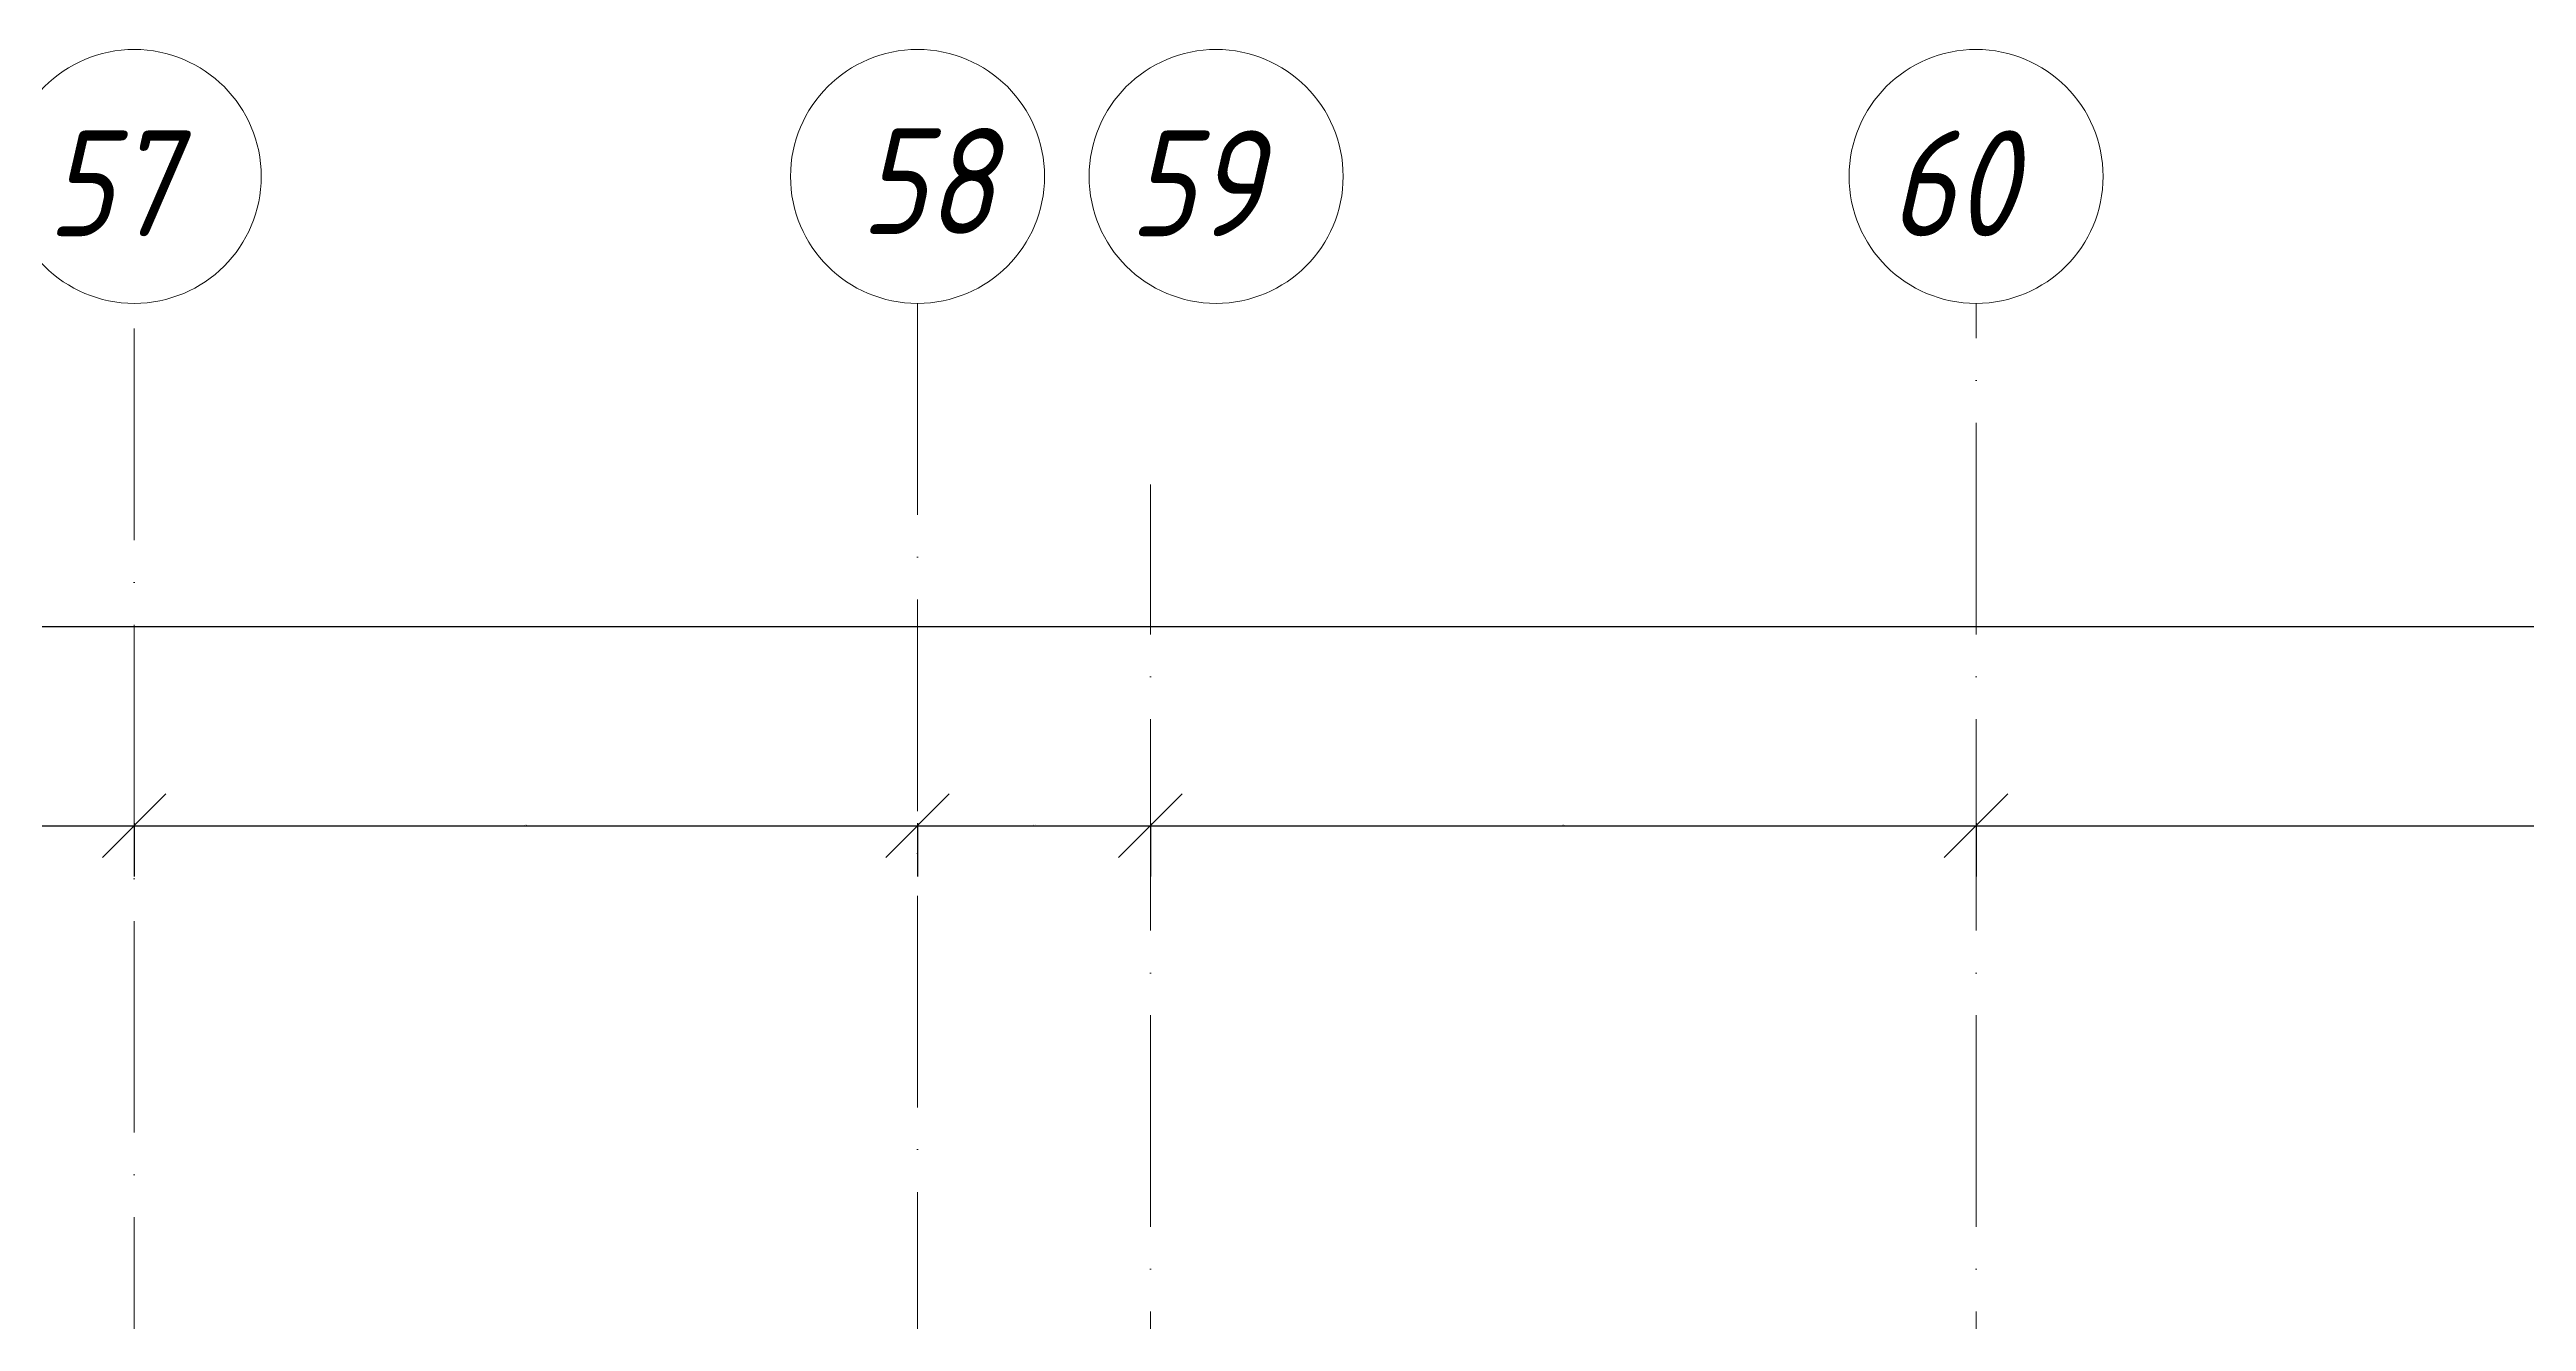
# Model space of a CAD drawing. Header units: millimetres. Extents: x -213536 to 1564669, y -45299 to 942238.
# Drawn here: x 512616 to 518466, y 532771 to 535778 of the extents above; entities that cross this region are included whole.
import ezdxf

# ---------------------------------------------------------------- set-up
doc = ezdxf.new("R2010")
doc.units = ezdxf.units.MM
doc.linetypes.add('50_200_ШТРИХ_1Т_ш5_п1_п1_', pattern=[700, 500, -100, 0, -100])
for name, color, linetype, lineweight in [('Оси', 7, 'Continuous', 9), ('Оси-1', 7, 'Continuous', 20), ('Оси-2', 7, '50_200_ШТРИХ_1Т_ш5_п1_п1_', 9), ('Размеры', 7, 'Continuous', 15)]:
    doc.layers.add(name, color=color, linetype=linetype, lineweight=lineweight)
doc.styles.add('ISOCPEUR_I_1', font='isocpeui.ttf', dxfattribs={"width": 0.85, "height": 2.5})
doc.styles.add('ISOCPEUR_I_5', font='isocpeui.ttf', dxfattribs={"width": 0.85, "height": 2.1})
doc.dimstyles.new('ISO-2_5_0_9К', dxfattribs={"dimscale": 304.8, "dimtxt": 248.995294, "dimasz": 0.492126, "dimexe": 0.393701, "dimexo": 0.328084, "dimgap": 0, "dimtad": 1, "dimdec": 0, "dimzin": 0, "dimdsep": 46, "dimtxsty": 'ISOCPEUR_I_1', "dimblk1": 'OBLIQUE', "dimblk2": 'OBLIQUE', "dimsah": 1, "dimcen": 0.09, "dimdle": 0.393701, "dimazin": 0, "dimtfac": 1, "dimtdec": 4, "dimtix": 1, "dimtmove": 0, "dimatfit": 3, "dimfxl": 1, "dimtvp": 1, "dimtolj": 1, "dimtzin": 0, "dimarcsym": 2})

# ---------------------------------------------------------------- blocks, each defined once
blk = doc.blocks.new('Ось сетки - Круг_Ø6_00__ISO-2_5_0_9K_-16731441-АИ2_03_План отделки стен 3-го этажа _Часть 1_')
at = {"layer": 'Оси-1'}
blk.add_circle((0, 0), 3, dxfattribs=at)
blk = doc.blocks.new('_Oblique')
at = {"color": 0, "linetype": 'ByBlock', "lineweight": -2}
blk.add_line((-0.5, -0.5), (0.5, 0.5), dxfattribs=at)
blk = doc.blocks.new('*D3919')
at = {"layer": 'Defpoints', "color": 0, "lineweight": 30, "transparency": 16777216}
for p in [(509266, 534049.2), (512816, 534049.2), (512816, 533943.1)]:
    blk.add_point(p, dxfattribs=at)
at = {"layer": 'Размеры', "color": 0, "lineweight": -2, "transparency": 16777216}
for p, q in [((509146, 533943.1), (512936, 533943.1)), ((509266, 533949.2), (509266, 533823.1)), ((512816, 533949.2), (512816, 533823.1))]:
    blk.add_line(p, q, dxfattribs=at)
at = {"layer": 'Размеры', "color": 0, "lineweight": -2, "transparency": 16777216, "xscale": 150, "yscale": 150, "zscale": 150, "rotation": 180}
blk.add_blockref('_Oblique', (509266, 533943.1), dxfattribs=at)
at = {"layer": 'Размеры', "color": 0, "lineweight": -2, "transparency": 16777216, "xscale": 150, "yscale": 150, "zscale": 150}
blk.add_blockref('_Oblique', (512816, 533943.1), dxfattribs=at)
at = {"layer": 'Размеры', "color": 0, "transparency": 16777216, "insert": (511041, 533944.4), "char_height": 2.5, "width": 758.478, "attachment_point": 5, "style": 'ISOCPEUR_I_1'}
blk.add_mtext('\\A1;3550', dxfattribs=at)
blk = doc.blocks.new('*D3920')
at = {"layer": 'Defpoints', "color": 0, "lineweight": 30, "transparency": 16777216}
for p in [(512816, 534049.2), (514666, 534049.2), (514666, 533943.1)]:
    blk.add_point(p, dxfattribs=at)
at = {"layer": 'Размеры', "color": 0, "lineweight": -2, "transparency": 16777216}
for p, q in [((512696, 533943.1), (514786, 533943.1)), ((512816, 533949.2), (512816, 533823.1)), ((514666, 533949.2), (514666, 533823.1))]:
    blk.add_line(p, q, dxfattribs=at)
at = {"layer": 'Размеры', "color": 0, "lineweight": -2, "transparency": 16777216, "xscale": 150, "yscale": 150, "zscale": 150, "rotation": 180}
blk.add_blockref('_Oblique', (512816, 533943.1), dxfattribs=at)
at = {"layer": 'Размеры', "color": 0, "lineweight": -2, "transparency": 16777216, "xscale": 150, "yscale": 150, "zscale": 150}
blk.add_blockref('_Oblique', (514666, 533943.1), dxfattribs=at)
at = {"layer": 'Размеры', "color": 0, "transparency": 16777216, "insert": (513741, 533944.4), "char_height": 2.5, "width": 701.018, "attachment_point": 5, "style": 'ISOCPEUR_I_1'}
blk.add_mtext('\\A1;1850', dxfattribs=at)
blk = doc.blocks.new('*D3921')
at = {"layer": 'Defpoints', "color": 0, "lineweight": 30, "transparency": 16777216}
for p in [(514666, 534049.2), (515216, 534049.2), (515216, 533943.1)]:
    blk.add_point(p, dxfattribs=at)
at = {"layer": 'Размеры', "color": 0, "lineweight": -2, "transparency": 16777216}
for p, q in [((514546, 533943.1), (515336, 533943.1)), ((514666, 533949.2), (514666, 533823.1)), ((515216, 533949.2), (515216, 533823.1))]:
    blk.add_line(p, q, dxfattribs=at)
at = {"layer": 'Размеры', "color": 0, "lineweight": -2, "transparency": 16777216, "xscale": 150, "yscale": 150, "zscale": 150, "rotation": 180}
blk.add_blockref('_Oblique', (514666, 533943.1), dxfattribs=at)
at = {"layer": 'Размеры', "color": 0, "lineweight": -2, "transparency": 16777216, "xscale": 150, "yscale": 150, "zscale": 150}
blk.add_blockref('_Oblique', (515216, 533943.1), dxfattribs=at)
at = {"layer": 'Размеры', "color": 0, "transparency": 16777216, "insert": (514941, 533944.4), "char_height": 2.5, "width": 568.858, "attachment_point": 5, "style": 'ISOCPEUR_I_1'}
blk.add_mtext('\\A1;550', dxfattribs=at)
blk = doc.blocks.new('*D3922')
at = {"layer": 'Defpoints', "color": 0, "lineweight": 30, "transparency": 16777216}
for p in [(515216, 534049.2), (517166, 534049.2), (517166, 533943.1)]:
    blk.add_point(p, dxfattribs=at)
at = {"layer": 'Размеры', "color": 0, "lineweight": -2, "transparency": 16777216}
for p, q in [((515096, 533943.1), (517286, 533943.1)), ((515216, 533949.2), (515216, 533823.1)), ((517166, 533949.2), (517166, 533823.1))]:
    blk.add_line(p, q, dxfattribs=at)
at = {"layer": 'Размеры', "color": 0, "lineweight": -2, "transparency": 16777216, "xscale": 150, "yscale": 150, "zscale": 150, "rotation": 180}
blk.add_blockref('_Oblique', (515216, 533943.1), dxfattribs=at)
at = {"layer": 'Размеры', "color": 0, "lineweight": -2, "transparency": 16777216, "xscale": 150, "yscale": 150, "zscale": 150}
blk.add_blockref('_Oblique', (517166, 533943.1), dxfattribs=at)
at = {"layer": 'Размеры', "color": 0, "transparency": 16777216, "insert": (516191, 533944.4), "char_height": 2.5, "width": 701.018, "attachment_point": 5, "style": 'ISOCPEUR_I_1'}
blk.add_mtext('\\A1;1950', dxfattribs=at)
blk = doc.blocks.new('*D3923')
at = {"layer": 'Defpoints', "color": 0, "lineweight": 30, "transparency": 16777216}
for p in [(517166, 534049.2), (520616, 534049.2), (520616, 533943.1)]:
    blk.add_point(p, dxfattribs=at)
at = {"layer": 'Размеры', "color": 0, "lineweight": -2, "transparency": 16777216}
for p, q in [((517046, 533943.1), (520736, 533943.1)), ((517166, 533949.2), (517166, 533823.1)), ((520616, 533949.2), (520616, 533823.1))]:
    blk.add_line(p, q, dxfattribs=at)
at = {"layer": 'Размеры', "color": 0, "lineweight": -2, "transparency": 16777216, "xscale": 150, "yscale": 150, "zscale": 150, "rotation": 180}
blk.add_blockref('_Oblique', (517166, 533943.1), dxfattribs=at)
at = {"layer": 'Размеры', "color": 0, "lineweight": -2, "transparency": 16777216, "xscale": 150, "yscale": 150, "zscale": 150}
blk.add_blockref('_Oblique', (520616, 533943.1), dxfattribs=at)
at = {"layer": 'Размеры', "color": 0, "transparency": 16777216, "insert": (518891, 533944.4), "char_height": 2.5, "width": 781.462, "attachment_point": 5, "style": 'ISOCPEUR_I_1'}
blk.add_mtext('\\A1;3450', dxfattribs=at)
blk = doc.blocks.new('*D3927')
at = {"layer": 'Defpoints', "color": 0, "lineweight": 30, "transparency": 16777216}
for p in [(429166, 534520.1), (532666, 534520.1), (532666, 534414)]:
    blk.add_point(p, dxfattribs=at)
at = {"layer": 'Размеры', "color": 0, "lineweight": -2, "transparency": 16777216}
for p, q in [((429046, 534414), (532786, 534414)), ((429166, 534420.1), (429166, 534294)), ((532666, 534420.1), (532666, 534294))]:
    blk.add_line(p, q, dxfattribs=at)
at = {"layer": 'Размеры', "color": 0, "lineweight": -2, "transparency": 16777216, "xscale": 150, "yscale": 150, "zscale": 150, "rotation": 180}
blk.add_blockref('_Oblique', (429166, 534414), dxfattribs=at)
at = {"layer": 'Размеры', "color": 0, "lineweight": -2, "transparency": 16777216, "xscale": 150, "yscale": 150, "zscale": 150}
blk.add_blockref('_Oblique', (532666, 534414), dxfattribs=at)
at = {"layer": 'Размеры', "color": 0, "transparency": 16777216, "insert": (480916, 534415.3), "char_height": 2.5, "width": 1080.257, "attachment_point": 5, "style": 'ISOCPEUR_I_1'}
blk.add_mtext('\\A1;103500', dxfattribs=at)
blk = doc.blocks.new('Ос 3 эт верх часть')
at = {"layer": 'Оси-2'}
for p, q in [((512816, 499613), (512816, 535177.6)), ((514666, 535177.6), (514666, 499613)), ((517166, 501490.4), (517166, 535177.6)), ((515216, 501490.4), (515216, 534749.3))]:
    blk.add_line(p, q, dxfattribs=at)
at = {"layer": 'Оси-1', "xscale": 99.99999999999993, "yscale": 99.99999999999993, "zscale": 99.99999999999993}
for p in [(512816, 535477.6), (515371.2, 535477.6), (517166, 535477.6)]:
    blk.add_blockref('Ось сетки - Круг_Ø6_00__ISO-2_5_0_9K_-16731441-АИ2_03_План отделки стен 3-го этажа _Часть 1_', p, dxfattribs=at)
at = {"layer": 'Оси-1', "xscale": 99.99999999999993, "yscale": 99.99999999999993, "zscale": 99.99999999999993, "rotation": 180}
blk.add_blockref('Ось сетки - Круг_Ø6_00__ISO-2_5_0_9K_-16731441-АИ2_03_План отделки стен 3-го этажа _Часть 1_', (514666, 535477.6), dxfattribs=at)
at = {"layer": 'Оси', "char_height": 250, "width": 404.05, "attachment_point": 1, "style": 'ISOCPEUR_I_5'}
for s, insert in [('57', (512611.1, 535586.3)), ('58', (514531.6, 535591.5)), ('59', (515166.3, 535586.3)), ('60', (516961.1, 535586.3))]:
    blk.add_mtext(s, dxfattribs=dict(at, insert=insert))
at = {"layer": 'Размеры'}
for base, p1, p2, override, picture, middle in [((532666, 534414), (429166, 534520.1), (532666, 534520.1), {"dimpost": '<>', "dimfxl": 103500}, '*D3927', (480916, 534415.3)), ((512816, 533943.1), (509266, 534049.2), (512816, 534049.2), {"dimpost": '<>', "dimfxl": 3550}, '*D3919', (511041, 533944.4)), ((514666, 533943.1), (512816, 534049.2), (514666, 534049.2), {"dimpost": '<>', "dimfxl": 1850}, '*D3920', (513741, 533944.4)), ((515216, 533943.1), (514666, 534049.2), (515216, 534049.2), {"dimpost": '<>', "dimfxl": 550}, '*D3921', (514941, 533944.4)), ((517166, 533943.1), (515216, 534049.2), (517166, 534049.2), {"dimpost": '<>', "dimfxl": 1950}, '*D3922', (516191, 533944.4)), ((520616, 533943.1), (517166, 534049.2), (520616, 534049.2), {"dimpost": '<>', "dimfxl": 3450}, '*D3923', (518891, 533944.4))]:
    dim = blk.add_linear_dim(base=base, p1=p1, p2=p2, dimstyle='ISO-2_5_0_9К', override=override, dxfattribs=at)
    dim.commit()
    dim.dimension.update_dxf_attribs({"geometry": picture, "text_midpoint": middle})

msp = doc.modelspace()

# ---------------------------------------------------------------- block references
at = {"color": 5, "lineweight": 30}
msp.add_blockref('Ос 3 эт верх часть', (0, 0), dxfattribs=at)

doc.saveas('drawing.dxf')
